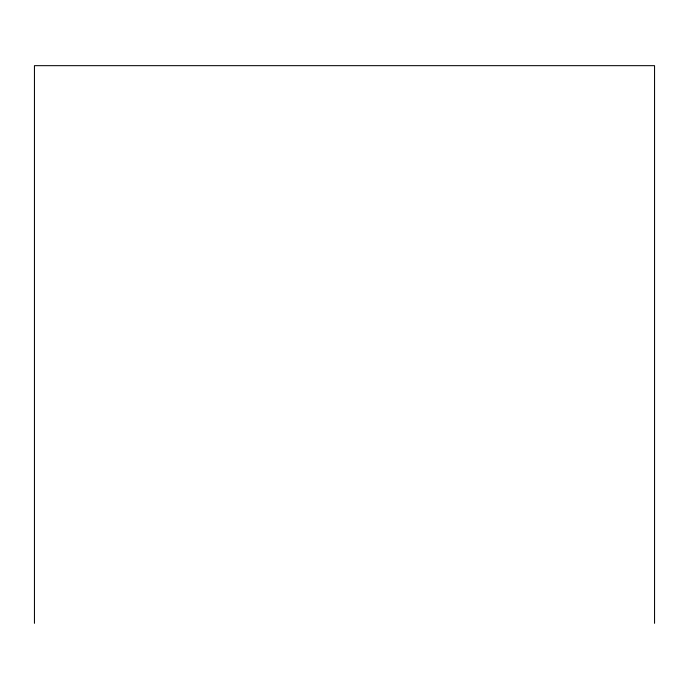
<?xml version="1.0" encoding="UTF-8"?>
<svg xmlns="http://www.w3.org/2000/svg" width="689" height="689" viewBox="0 0 689 689"><rect width="100%" height="100%" fill="white"/><g stroke="black" fill="none" stroke-linecap="round" stroke-linejoin="round"><path stroke-width="1.03" d="M654.55 623.338L654.55 65.662L34.45 65.662L34.45 623.338"/></g></svg>
